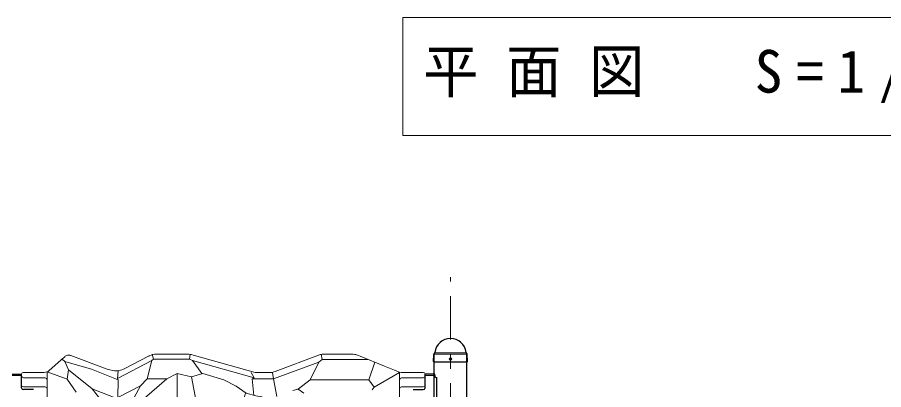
# Model space of a CAD drawing. Units: millimetres on the paper. Extents: x -385 to 0, y 0 to 267.
# Drawn here: x -306.5 to -246.9, y 92.9 to 118.5 of the extents above; entities that cross this region are included whole.
import ezdxf

# ---------------------------------------------------------------- set-up
doc = ezdxf.new("R2010")
doc.units = ezdxf.units.MM
doc.linetypes.add('USER1', pattern=[4.5, 2.5, -2])
doc.linetypes.add('USER2', pattern=[6, 3, -1, 1, -1])
doc.layers.add('LY_1', color=7, linetype='Continuous', lineweight=13)
doc.styles.add('ＭＳ ゴシック', font='')
doc.styles.get('ＭＳ ゴシック').set_extended_font_data('MS Gothic')

msp = doc.modelspace()

# ---------------------------------------------------------------- linework, layer by layer
at = {"layer": 'LY_1'}
for p, q in [((-279.973, 118.487), (-279.973, 110.353)), ((-237.173, 118.487), (-279.973, 118.487)), ((-279.973, 110.353), (-237.173, 110.353)), ((-277.77, 95.429), (-275.631, 95.429)), ((-303.709, 94.739), (-303.489, 94.936)), ((-303.489, 94.936), (-303.239, 95.159)), ((-303.223, 94.821), (-303.422, 94.996)), ((-303.223, 94.821), (-301.39, 94.298)), ((-302.973, 94.26), (-303.223, 94.821)), ((-300.322, 94.311), (-302.825, 95.24)), ((-299.598, 93.665), (-297.239, 94.89)), ((-297.47, 95.196), (-299.101, 94.349)), ((-297.558, 93.644), (-297.239, 94.89)), ((-297.46, 95.201), (-297.47, 95.196)), ((-297.239, 94.89), (-297.133, 94.997)), ((-297.133, 94.997), (-297.214, 95.329)), ((-297.133, 94.997), (-294.648, 94.997)), ((-296.926, 95.329), (-296.937, 95.329)), ((-294.914, 95.329), (-296.926, 95.329)), ((-294.648, 94.997), (-294.602, 95.329)), ((-294.648, 94.997), (-294.436, 94.89)), ((-294.436, 94.89), (-290.202, 93.703)), ((-293.8, 94.002), (-294.436, 94.89)), ((-290.133, 94.076), (-294.302, 95.245)), ((-288.864, 93.629), (-285.766, 94.784)), ((-285.708, 95.285), (-288.751, 94.151)), ((-285.766, 94.784), (-286.341, 93.556)), ((-285.766, 94.784), (-285.526, 94.972)), ((-285.526, 94.972), (-285.591, 95.329)), ((-285.526, 94.972), (-282.358, 94.972)), ((-283.515, 95.329), (-285.466, 95.329)), ((-283.025, 95.248), (-282.922, 95.205)), ((-282.922, 95.205), (-281.244, 94.512)), ((-281.911, 94.787), (-282.327, 93.556)), ((-277.815, 95.342), (-275.582, 95.342)), ((-304.306, 94.206), (-303.709, 94.739)), ((-302.973, 94.26), (-303.078, 93.615)), ((-301.338, 92.949), (-302.973, 94.26)), ((-301.39, 94.298), (-299.552, 93.568)), ((-299.598, 93.665), (-299.563, 94.191)), ((-281.244, 94.512), (-280.558, 94.228)), ((-280.558, 94.228), (-280.276, 94.111)), ((-306.198, 93.954), (-306.198, 92.98)), ((-306.073, 94.079), (-304.639, 94.079)), ((-306.073, 93.704), (-304.573, 93.704)), ((-304.448, 94.117), (-303.078, 93.615)), ((-304.448, 94.117), (-304.448, 59.053)), ((-303.078, 93.615), (-302.448, 92.714)), ((-299.552, 93.568), (-299.598, 93.665)), ((-299.552, 93.568), (-299.577, 92.356)), ((-296.219, 93.644), (-299.144, 91.1)), ((-297.558, 93.644), (-298.029, 93.161)), ((-296.219, 93.644), (-297.558, 93.644)), ((-295.49, 94.006), (-296.219, 93.644)), ((-294.523, 93.784), (-295.49, 94.006)), ((-295.49, 87.555), (-295.49, 94.006)), ((-290.202, 93.703), (-290.403, 94.079)), ((-290.202, 93.703), (-290.339, 93.629)), ((-290.339, 93.629), (-288.864, 93.629)), ((-290.23, 92.494), (-290.339, 93.629)), ((-289.151, 94.076), (-290.133, 94.076)), ((-288.864, 93.629), (-288.945, 94.079)), ((-288.864, 93.629), (-288.646, 92.423)), ((-281.956, 93.061), (-280.198, 94.072)), ((-280.198, 94.089), (-280.198, 59.07)), ((-278.573, 94.079), (-280.099, 94.079)), ((-278.573, 93.704), (-280.073, 93.704)), ((-278.448, 93.954), (-278.448, 92.98)), ((-306.073, 93.079), (-304.573, 93.079)), ((-298.029, 93.161), (-299.577, 92.356)), ((-299.144, 91.1), (-298.029, 93.161)), ((-286.341, 93.556), (-287.154, 92.949)), ((-282.327, 93.556), (-286.341, 93.556)), ((-281.956, 93.061), (-282.327, 93.556)), ((-281.956, 93.061), (-282.085, 92.876)), ((-278.573, 93.079), (-280.073, 93.079)), ((-299.528, 92.23), (-301.338, 92.949)), ((-299.663, 90.827), (-301.338, 92.949)), ((-287.535, 92.837), (-287.17, 92.931)), ((-287.154, 92.949), (-287.281, 92.902)), ((-287.154, 92.949), (-287.17, 92.931)), ((-287.17, 92.931), (-286.776, 92.641))]:
    msp.add_line(p, q, dxfattribs=at)
at = {"layer": 'LY_1', "linetype": 'USER2'}
msp.add_line((-276.698, 42.329), (-276.698, 100.634), dxfattribs=at)
at = {"layer": 'LY_1', "lineweight": 25}
for p, q in [((-277.819, 95.385), (-277.791, 95.412)), ((-275.578, 95.385), (-275.606, 95.412)), ((-277.86, 94.817), (-277.849, 95.312)), ((-277.847, 94.804), (-277.86, 94.817)), ((-277.847, 94.804), (-275.549, 94.804)), ((-277.812, 45.329), (-277.812, 95.329)), ((-275.585, 45.329), (-275.585, 95.329)), ((-275.537, 94.817), (-275.549, 94.804)), ((-275.537, 94.817), (-275.547, 95.312)), ((-306.86, 93.954), (-306.204, 93.954)), ((-306.204, 93.017), (-306.204, 93.954)), ((-278.443, 93.017), (-278.443, 93.954)), ((-277.787, 93.954), (-278.443, 93.954)), ((-277.787, 93.874), (-277.787, 93.954)), ((-277.637, 91.767), (-277.637, 93.724)), ((-305.386, 92.892), (-306.079, 92.892)), ((-279.261, 92.892), (-278.568, 92.892))]:
    msp.add_line(p, q, dxfattribs=at)
at = {"layer": 'LY_1', "linetype": 'USER1'}
for p, q in [((-277.811, 95.329), (-275.586, 95.329)), ((-306.86, 93.874), (-306.204, 93.874)), ((-277.787, 93.874), (-278.443, 93.874))]:
    msp.add_line(p, q, dxfattribs=at)
at = {"layer": 'LY_1'}
for points in [[(-302.839, 95.245), (-302.89, 95.259), (-302.942, 95.265), (-302.995, 95.265), (-303.048, 95.257), (-303.099, 95.242), (-303.149, 95.221), (-303.196, 95.193), (-303.239, 95.159)], [(-302.825, 95.24), (-302.832, 95.243), (-302.839, 95.245)], [(-296.937, 95.329), (-297.059, 95.322), (-297.179, 95.302), (-297.297, 95.27), (-297.41, 95.225), (-297.435, 95.214), (-297.46, 95.201)], [(-294.7, 95.325), (-294.807, 95.328), (-294.914, 95.329)], [(-294.302, 95.245), (-294.405, 95.273), (-294.509, 95.298)], [(-285.466, 95.329), (-285.536, 95.325), (-285.605, 95.315), (-285.657, 95.302), (-285.707, 95.286)], [(-283.289, 95.317), (-283.396, 95.326), (-283.515, 95.329)], [(-300.322, 94.311), (-300.132, 94.249), (-299.928, 94.198)], [(-291.416, 91.409), (-293.302, 91.365), (-293.735, 91.223), (-294.186, 92.088), (-294.523, 93.784), (-293.74, 93.994), (-292.279, 93.575), (-291.436, 93.122), (-290.744, 92.642), (-290.083, 92.464), (-289.643, 92.388), (-290.176, 92.104), (-290.644, 92.012), (-290.959, 92.035), (-290.798, 92.669)], [(-288.973, 94.081), (-288.861, 94.113), (-288.751, 94.151)]]:
    msp.add_lwpolyline(points, dxfattribs=at)
at = {"layer": 'LY_1', "lineweight": 25}
msp.add_circle((-276.698, 95.004), 0.075, dxfattribs=at)
for centre, radius, start, end in [((-276.698, 95.329), 1.08, 90, 173.3676), ((-276.698, 95.329), 1.08, 6.6324, 90), ((-277.744, 95.311), 0.105, 135, 178.99605), ((-277.841, 95.462), 0.07, 315, 353.3676), ((-275.556, 95.462), 0.07, 186.6324, 225), ((-275.652, 95.311), 0.105, 1.00395, 45), ((-277.637, 93.874), 0.15, 180, 270), ((-306.079, 93.017), 0.125, 180, 270), ((-278.568, 93.017), 0.125, 270, 0)]:
    msp.add_arc(centre, radius, start, end, dxfattribs=at)
at = {"layer": 'LY_1'}
for centre, radius, start, end in [((-294.74, 94.323), 1.002, 77.19594, 87.1395), ((-283.406, 94.334), 0.991, 67.66933, 82.92119), ((-304.639, 94.579), 0.5, 270, 311.76484), ((-299.735, 95.482), 1.298, 261.4268, 299.22006), ((-306.073, 93.954), 0.125, 90, 180), ((-306.073, 93.829), 0.125, 180, 270), ((-304.573, 93.579), 0.125, 0, 90), ((-289.146, 96.719), 2.643, 269.89301, 273.74349), ((-280.099, 94.579), 0.5, 247.52798, 270), ((-280.073, 93.579), 0.125, 90, 180), ((-278.573, 93.954), 0.125, 0, 90), ((-278.573, 93.829), 0.125, 270, 0), ((-306.073, 93.204), 0.125, 180, 270), ((-304.573, 92.954), 0.125, 0, 90), ((-280.073, 92.954), 0.125, 90, 180), ((-278.573, 93.204), 0.125, 270, 0)]:
    msp.add_arc(centre, radius, start, end, dxfattribs=at)

# ---------------------------------------------------------------- texts
at = {"layer": 'LY_1', "insert": (-278.573, 114.42), "char_height": 2.933, "attachment_point": 4, "style": 'ＭＳ ゴシック'}
msp.add_mtext('\\T1.5;\\W0.95;平面図\u3000S=1/40', dxfattribs=at)

doc.saveas('drawing.dxf')
